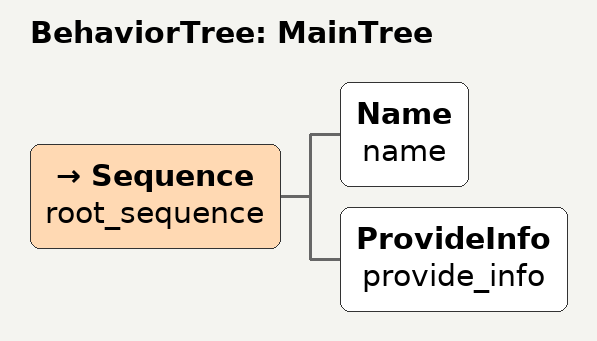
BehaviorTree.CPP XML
<root main_tree_to_execute = "MainTree" >
     <BehaviorTree ID="MainTree">
         <Sequence name="root_sequence">
            <Name name="name"/>
            <ProvideInfo name="provide_info"/>
        </Sequence>
    </BehaviorTree>
 </root>
